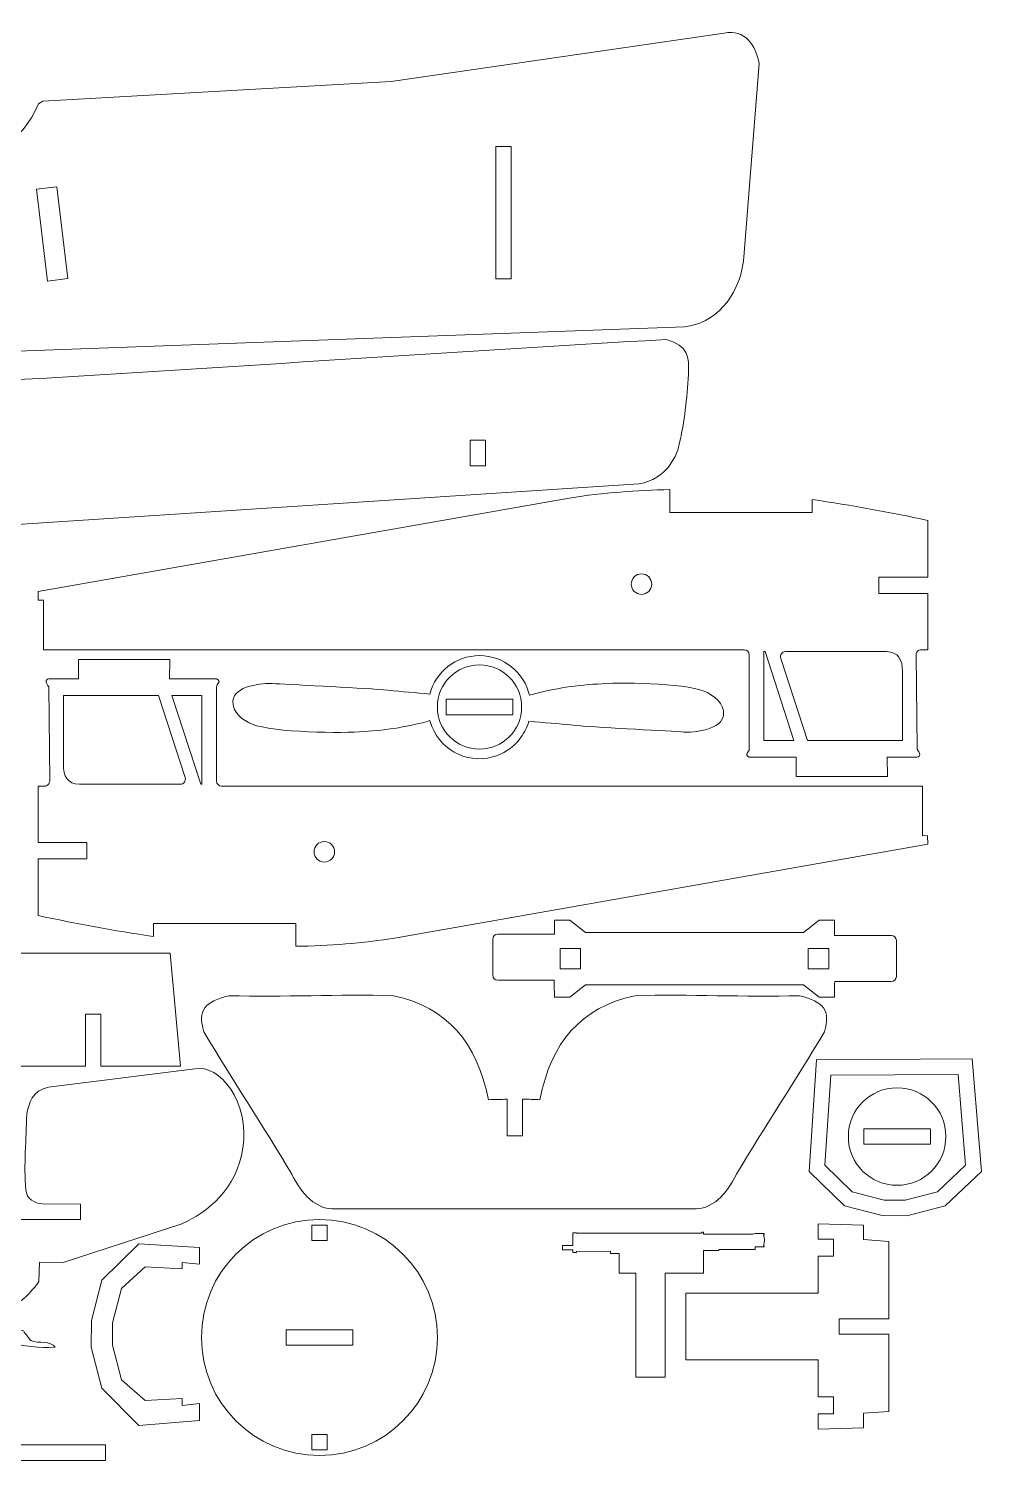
# Model space of a CAD drawing. Header units: centimetres. Extents: x -333 to 50, y -55 to 241.
# Drawn here: x -146.8 to 50.1, y -55.2 to 240.7 of the extents above; entities that cross this region are included whole.
import ezdxf

# ---------------------------------------------------------------- set-up
doc = ezdxf.new("R2010")
doc.units = ezdxf.units.CM
doc.header["$MEASUREMENT"] = 0
doc.layers.add('Layer 1', color=7, linetype='Continuous')

msp = doc.modelspace()

# ---------------------------------------------------------------- linework, layer by layer
at = {"layer": 'Layer 1', "color": 250, "lineweight": 9}
for points in [[(-50.22, 188.92), (-47.03, 188.92), (-47.03, 216.32), (-50.22, 216.32), (-50.22, 188.92)], [(-60.48, 98.87), (-46.69, 98.87), (-46.69, 102.05), (-60.48, 102.05), (-60.48, 98.87)], [(-36.92, 46.32), (-32.68, 46.32), (-32.68, 50.57), (-36.92, 50.57), (-36.92, 46.32)], [(14.37, 46.32), (18.62, 46.32), (18.62, 50.57), (14.37, 50.57), (14.37, 46.32)], [(-88.22, -9.78), (-85.09, -9.78), (-85.09, -6.65), (-88.22, -6.65), (-88.22, -9.78)], [(-93.55, -31.44), (-79.76, -31.44), (-79.76, -28.26), (-93.55, -28.26), (-93.55, -31.44)], [(-88.22, -53.05), (-85.09, -53.05), (-85.09, -49.92), (-88.22, -49.92), (-88.22, -53.05)]]:
    msp.add_lwpolyline(points, close=True, dxfattribs=at)
for centre, major_axis in [((-20.11, 125.86), (0, 2.12)), ((-53.58, 100.46), (0, 8.71)), ((-85.65, 70.53), (0, 2.12)), ((-86.65, -29.85), (0, 24.4))]:
    msp.add_ellipse(centre, major_axis=major_axis, ratio=1, dxfattribs=at)
for points, knots in [([(-183.92, 225.1), (-183.92, 225.1), (-184.82, 225.67), (-184.82, 225.67), (-184.82, 225.67), (-184.82, 225.67), (-256.78, 229.74), (-256.78, 229.74), (-256.78, 229.74), (-256.78, 229.74), (-325.61, 239.73), (-325.61, 239.73), (-325.61, 239.73), (-329.95, 240.66), (-332.18, 237.15), (-332.82, 233.44), (-332.82, 233.44), (-332.82, 233.44), (-329.61, 192.59), (-329.61, 192.59), (-329.61, 192.59), (-328.54, 185.01), (-323.61, 179.65), (-317.44, 179.04), (-317.44, 179.04), (-317.44, 179.04), (-164.32, 173.43), (-164.32, 173.43), (-164.32, 173.43), (-164.32, 173.43), (-11.2, 179.04), (-11.2, 179.04), (-11.2, 179.04), (-5.03, 179.65), (-0.1, 185.01), (0.97, 192.59), (0.97, 192.59), (0.97, 192.59), (4.18, 233.44), (4.18, 233.44), (4.18, 233.44), (3.54, 237.15), (1.31, 240.66), (-3.03, 239.73), (-3.03, 239.73), (-3.03, 239.73), (-71.86, 229.74), (-71.86, 229.74), (-71.86, 229.74), (-71.86, 229.74), (-143.82, 225.67), (-143.82, 225.67), (-143.82, 225.67), (-143.82, 225.67), (-144.72, 225.1), (-144.72, 225.1), (-144.72, 225.1), (-147.93, 217.44), (-155.5, 212.06), (-164.32, 212.06), (-164.32, 212.06), (-173.14, 212.06), (-180.71, 217.44), (-183.92, 225.1)], [0, 0, 0, 0, 0.058824, 0.058824, 0.058824, 0.058824, 0.117647, 0.117647, 0.117647, 0.117647, 0.176471, 0.176471, 0.176471, 0.176471, 0.235294, 0.235294, 0.235294, 0.235294, 0.294118, 0.294118, 0.294118, 0.294118, 0.352941, 0.352941, 0.352941, 0.352941, 0.411765, 0.411765, 0.411765, 0.411765, 0.470588, 0.470588, 0.470588, 0.470588, 0.529412, 0.529412, 0.529412, 0.529412, 0.588235, 0.588235, 0.588235, 0.588235, 0.647059, 0.647059, 0.647059, 0.647059, 0.705882, 0.705882, 0.705882, 0.705882, 0.764706, 0.764706, 0.764706, 0.764706, 0.823529, 0.823529, 0.823529, 0.823529, 0.882353, 0.882353, 0.882353, 0.882353, 1, 1, 1, 1]), ([(-145.14, 207.45), (-145.14, 207.45), (-140.93, 207.96), (-140.93, 207.96), (-140.93, 207.96), (-140.93, 207.96), (-138.63, 189), (-138.63, 189), (-138.63, 189), (-138.63, 189), (-142.84, 188.49), (-142.84, 188.49), (-142.84, 188.49), (-142.84, 188.49), (-145.14, 207.45), (-145.14, 207.45)], [0, 0, 0, 0, 0.2, 0.2, 0.2, 0.2, 0.4, 0.4, 0.4, 0.4, 0.6, 0.6, 0.6, 0.6, 1, 1, 1, 1]), ([(-182.93, 167.66), (-230.44, 170.4), (-276.89, 173.7), (-324.42, 176.42), (-324.42, 176.42), (-328.9, 175.05), (-329.11, 173.07), (-328.92, 169.18), (-328.92, 169.18), (-328.68, 164.24), (-328.1, 159.42), (-327.04, 154.79), (-327.04, 154.79), (-326.44, 151.71), (-323.66, 146.8), (-317.67, 146.48), (-317.67, 146.48), (-317.67, 146.48), (-184.56, 137.71), (-184.56, 137.71), (-184.56, 137.71), (-184.56, 137.71), (-154.52, 137.85), (-154.52, 137.85), (-154.52, 137.85), (-154.52, 137.85), (-21.66, 146.48), (-21.66, 146.48), (-21.66, 146.48), (-15.67, 146.8), (-12.89, 151.71), (-12.3, 154.79), (-12.3, 154.79), (-11.24, 159.42), (-10.66, 164.24), (-10.41, 169.18), (-10.41, 169.18), (-10.23, 173.07), (-10.44, 175.05), (-14.91, 176.42), (-14.91, 176.42), (-62.44, 173.7), (-108.9, 170.4), (-156.41, 167.66), (-156.41, 167.66), (-156.41, 167.66), (-156.41, 171.2), (-156.41, 171.2), (-156.41, 171.2), (-156.41, 171.2), (-182.93, 171.2), (-182.93, 171.2), (-182.93, 171.2), (-182.93, 171.2), (-182.93, 167.66), (-182.93, 167.66)], [0, 0, 0, 0, 0.066667, 0.066667, 0.066667, 0.066667, 0.133333, 0.133333, 0.133333, 0.133333, 0.2, 0.2, 0.2, 0.2, 0.266667, 0.266667, 0.266667, 0.266667, 0.333333, 0.333333, 0.333333, 0.333333, 0.4, 0.4, 0.4, 0.4, 0.466667, 0.466667, 0.466667, 0.466667, 0.533333, 0.533333, 0.533333, 0.533333, 0.6, 0.6, 0.6, 0.6, 0.666667, 0.666667, 0.666667, 0.666667, 0.733333, 0.733333, 0.733333, 0.733333, 0.8, 0.8, 0.8, 0.8, 0.866667, 0.866667, 0.866667, 0.866667, 1, 1, 1, 1]), ([(-55.5, 155.58), (-55.5, 155.58), (-52.32, 155.58), (-52.32, 155.58), (-52.32, 155.58), (-52.32, 155.58), (-52.32, 150.27), (-52.32, 150.27), (-52.32, 150.27), (-52.32, 150.27), (-55.5, 150.27), (-55.5, 150.27), (-55.5, 150.27), (-55.5, 150.27), (-55.5, 155.58), (-55.5, 155.58)], [0, 0, 0, 0, 0.2, 0.2, 0.2, 0.2, 0.4, 0.4, 0.4, 0.4, 0.6, 0.6, 0.6, 0.6, 1, 1, 1, 1]), ([(-143.71, 112.28), (-143.71, 112.28), (-143.71, 122.51), (-143.71, 122.51), (-143.71, 122.51), (-143.71, 122.51), (-144.77, 122.55), (-144.77, 122.55), (-144.77, 122.55), (-144.77, 122.55), (-144.8, 124.3), (-144.8, 124.3), (-144.8, 124.3), (-144.8, 124.3), (-35.02, 143.65), (-35.02, 143.65), (-35.02, 143.65), (-27.95, 144.75), (-21.03, 145.28), (-14.24, 145.38), (-14.24, 145.38), (-14.24, 145.38), (-14.24, 140.67), (-14.24, 140.67), (-14.24, 140.67), (-14.24, 140.67), (15.16, 140.67), (15.16, 140.67), (15.16, 140.67), (15.16, 140.67), (15.16, 143.34), (15.16, 143.34), (15.16, 143.34), (23.3, 142.19), (31.25, 140.66), (39.04, 139.03), (39.04, 139.03), (39.04, 139.03), (39.04, 128.31), (39.04, 128.31), (39.04, 128.31), (39.04, 128.31), (39.04, 127.28), (39.04, 127.28), (39.04, 127.28), (39.04, 127.28), (28.93, 127.28), (28.93, 127.28), (28.93, 127.28), (28.93, 127.28), (28.93, 123.94), (28.93, 123.94), (28.93, 123.94), (28.93, 123.94), (39.04, 123.94), (39.04, 123.94), (39.04, 123.94), (39.04, 123.94), (39.04, 112.28), (39.04, 112.28), (39.04, 112.28), (39.04, 112.28), (39.04, 112.28), (39.04, 112.28), (39.04, 112.28), (39.04, 112.28), (37.7, 112.28), (37.7, 112.28), (37.7, 112.28), (37.41, 112.28), (37.15, 112.18), (36.95, 111.97), (36.95, 111.97), (36.74, 111.76), (36.64, 111.51), (36.64, 111.21), (36.64, 111.21), (36.64, 111.21), (36.83, 91.77), (36.83, 91.77), (36.83, 91.77), (37.57, 90.8), (37.58, 90.24), (36.85, 90.11), (36.85, 90.11), (36.85, 90.11), (30.67, 90.11), (30.67, 90.11), (30.67, 90.11), (30.67, 90.11), (30.71, 86.11), (30.71, 86.11), (30.71, 86.11), (30.71, 86.11), (11.84, 86.11), (11.84, 86.11), (11.84, 86.11), (11.84, 86.11), (11.87, 90.11), (11.87, 90.11), (11.87, 90.11), (11.87, 90.11), (2.17, 90.11), (2.17, 90.11), (2.17, 90.11), (0.99, 90.64), (2.17, 91.18), (2.17, 91.77), (2.17, 91.77), (2.17, 91.77), (2.17, 111.22), (2.17, 111.22), (2.17, 111.22), (2.17, 111.81), (1.69, 112.28), (1.11, 112.28), (1.11, 112.28), (1.11, 112.28), (-143.71, 112.28), (-143.71, 112.28)], [0, 0, 0, 0, 0.032258, 0.032258, 0.032258, 0.032258, 0.064516, 0.064516, 0.064516, 0.064516, 0.096774, 0.096774, 0.096774, 0.096774, 0.129032, 0.129032, 0.129032, 0.129032, 0.16129, 0.16129, 0.16129, 0.16129, 0.193548, 0.193548, 0.193548, 0.193548, 0.225806, 0.225806, 0.225806, 0.225806, 0.258065, 0.258065, 0.258065, 0.258065, 0.290323, 0.290323, 0.290323, 0.290323, 0.322581, 0.322581, 0.322581, 0.322581, 0.354839, 0.354839, 0.354839, 0.354839, 0.387097, 0.387097, 0.387097, 0.387097, 0.419355, 0.419355, 0.419355, 0.419355, 0.451613, 0.451613, 0.451613, 0.451613, 0.483871, 0.483871, 0.483871, 0.483871, 0.516129, 0.516129, 0.516129, 0.516129, 0.548387, 0.548387, 0.548387, 0.548387, 0.580645, 0.580645, 0.580645, 0.580645, 0.612903, 0.612903, 0.612903, 0.612903, 0.645161, 0.645161, 0.645161, 0.645161, 0.677419, 0.677419, 0.677419, 0.677419, 0.709677, 0.709677, 0.709677, 0.709677, 0.741935, 0.741935, 0.741935, 0.741935, 0.774194, 0.774194, 0.774194, 0.774194, 0.806452, 0.806452, 0.806452, 0.806452, 0.83871, 0.83871, 0.83871, 0.83871, 0.870968, 0.870968, 0.870968, 0.870968, 0.903226, 0.903226, 0.903226, 0.903226, 0.935484, 0.935484, 0.935484, 0.935484, 1, 1, 1, 1]), ([(37.95, 84.1), (37.95, 84.1), (37.95, 73.87), (37.95, 73.87), (37.95, 73.87), (37.95, 73.87), (39.01, 73.83), (39.01, 73.83), (39.01, 73.83), (39.01, 73.83), (39.04, 72.08), (39.04, 72.08), (39.04, 72.08), (39.04, 72.08), (-70.74, 52.73), (-70.74, 52.73), (-70.74, 52.73), (-77.81, 51.63), (-84.73, 51.1), (-91.52, 51), (-91.52, 51), (-91.52, 51), (-91.52, 55.71), (-91.52, 55.71), (-91.52, 55.71), (-91.52, 55.71), (-120.92, 55.71), (-120.92, 55.71), (-120.92, 55.71), (-120.92, 55.71), (-120.92, 53.04), (-120.92, 53.04), (-120.92, 53.04), (-129.06, 54.19), (-137.01, 55.72), (-144.8, 57.35), (-144.8, 57.35), (-144.8, 57.35), (-144.8, 68.07), (-144.8, 68.07), (-144.8, 68.07), (-144.8, 68.07), (-144.8, 69.1), (-144.8, 69.1), (-144.8, 69.1), (-144.8, 69.1), (-134.69, 69.1), (-134.69, 69.1), (-134.69, 69.1), (-134.69, 69.1), (-134.69, 72.44), (-134.69, 72.44), (-134.69, 72.44), (-134.69, 72.44), (-144.8, 72.44), (-144.8, 72.44), (-144.8, 72.44), (-144.8, 72.44), (-144.8, 84.1), (-144.8, 84.1), (-144.8, 84.1), (-144.8, 84.1), (-144.8, 84.1), (-144.8, 84.1), (-144.8, 84.1), (-144.8, 84.1), (-143.46, 84.1), (-143.46, 84.1), (-143.46, 84.1), (-143.17, 84.1), (-142.91, 84.2), (-142.71, 84.41), (-142.71, 84.41), (-142.5, 84.62), (-142.4, 84.87), (-142.4, 85.17), (-142.4, 85.17), (-142.4, 85.17), (-142.59, 104.61), (-142.59, 104.61), (-142.59, 104.61), (-143.33, 105.58), (-143.34, 106.14), (-142.61, 106.27), (-142.61, 106.27), (-142.61, 106.27), (-136.43, 106.27), (-136.43, 106.27), (-136.43, 106.27), (-136.43, 106.27), (-136.47, 110.27), (-136.47, 110.27), (-136.47, 110.27), (-136.47, 110.27), (-117.6, 110.27), (-117.6, 110.27), (-117.6, 110.27), (-117.6, 110.27), (-117.63, 106.27), (-117.63, 106.27), (-117.63, 106.27), (-117.63, 106.27), (-107.93, 106.27), (-107.93, 106.27), (-107.93, 106.27), (-106.75, 105.74), (-107.93, 105.2), (-107.93, 104.61), (-107.93, 104.61), (-107.93, 104.61), (-107.93, 85.16), (-107.93, 85.16), (-107.93, 85.16), (-107.93, 84.57), (-107.45, 84.1), (-106.87, 84.1), (-106.87, 84.1), (-106.87, 84.1), (37.95, 84.1), (37.95, 84.1)], [0, 0, 0, 0, 0.032258, 0.032258, 0.032258, 0.032258, 0.064516, 0.064516, 0.064516, 0.064516, 0.096774, 0.096774, 0.096774, 0.096774, 0.129032, 0.129032, 0.129032, 0.129032, 0.16129, 0.16129, 0.16129, 0.16129, 0.193548, 0.193548, 0.193548, 0.193548, 0.225806, 0.225806, 0.225806, 0.225806, 0.258065, 0.258065, 0.258065, 0.258065, 0.290323, 0.290323, 0.290323, 0.290323, 0.322581, 0.322581, 0.322581, 0.322581, 0.354839, 0.354839, 0.354839, 0.354839, 0.387097, 0.387097, 0.387097, 0.387097, 0.419355, 0.419355, 0.419355, 0.419355, 0.451613, 0.451613, 0.451613, 0.451613, 0.483871, 0.483871, 0.483871, 0.483871, 0.516129, 0.516129, 0.516129, 0.516129, 0.548387, 0.548387, 0.548387, 0.548387, 0.580645, 0.580645, 0.580645, 0.580645, 0.612903, 0.612903, 0.612903, 0.612903, 0.645161, 0.645161, 0.645161, 0.645161, 0.677419, 0.677419, 0.677419, 0.677419, 0.709677, 0.709677, 0.709677, 0.709677, 0.741935, 0.741935, 0.741935, 0.741935, 0.774194, 0.774194, 0.774194, 0.774194, 0.806452, 0.806452, 0.806452, 0.806452, 0.83871, 0.83871, 0.83871, 0.83871, 0.870968, 0.870968, 0.870968, 0.870968, 0.903226, 0.903226, 0.903226, 0.903226, 0.935484, 0.935484, 0.935484, 0.935484, 1, 1, 1, 1]), ([(-43.25, 102.87), (-38.98, 104.1), (-34.36, 104.95), (-29.18, 105.2), (-29.18, 105.2), (-25.14, 105.63), (-11.48, 105.45), (-7.14, 103.7), (-7.14, 103.7), (-5.18, 102.91), (-2.95, 101.18), (-3.14, 98.91), (-3.14, 98.91), (-3.27, 97.36), (-4.7, 96.39), (-6.62, 95.83), (-6.62, 95.83), (-8.48, 95.39), (-10.16, 95.12), (-11.92, 95.34), (-11.92, 95.34), (-16.21, 95.6), (-29.9, 96.23), (-34.2, 96.7), (-34.2, 96.7), (-37.29, 97.03), (-40.31, 97.18), (-43.38, 97.53), (-43.38, 97.53), (-43.79, 96.11), (-44.49, 94.81), (-45.41, 93.69), (-45.41, 93.69), (-46.76, 92.01), (-48.64, 90.73), (-50.89, 90.13), (-50.89, 90.13), (-56.46, 88.63), (-62.18, 91.9), (-63.75, 97.43), (-63.75, 97.43), (-63.77, 97.5), (-63.79, 97.57), (-63.81, 97.64), (-63.81, 97.64), (-67.98, 96.47), (-72.49, 95.66), (-77.53, 95.41), (-77.53, 95.41), (-81.56, 94.98), (-96.21, 95.16), (-100.56, 96.91), (-100.56, 96.91), (-102.52, 97.7), (-104.74, 99.43), (-104.55, 101.7), (-104.55, 101.7), (-104.43, 103.25), (-102.99, 104.22), (-101.07, 104.78), (-101.07, 104.78), (-99.21, 105.22), (-97.53, 105.49), (-95.77, 105.27), (-95.77, 105.27), (-91.48, 105.01), (-76.81, 104.38), (-72.51, 103.92), (-72.51, 103.92), (-69.6, 103.6), (-66.74, 103.45), (-63.85, 103.14), (-63.85, 103.14), (-62.66, 107.7), (-58.52, 111.07), (-53.58, 111.07), (-53.58, 111.07), (-48.55, 111.07), (-44.34, 107.57), (-43.25, 102.87)], [0, 0, 0, 0, 0.047619, 0.047619, 0.047619, 0.047619, 0.095238, 0.095238, 0.095238, 0.095238, 0.142857, 0.142857, 0.142857, 0.142857, 0.190476, 0.190476, 0.190476, 0.190476, 0.238095, 0.238095, 0.238095, 0.238095, 0.285714, 0.285714, 0.285714, 0.285714, 0.333333, 0.333333, 0.333333, 0.333333, 0.380952, 0.380952, 0.380952, 0.380952, 0.428571, 0.428571, 0.428571, 0.428571, 0.47619, 0.47619, 0.47619, 0.47619, 0.52381, 0.52381, 0.52381, 0.52381, 0.571429, 0.571429, 0.571429, 0.571429, 0.619048, 0.619048, 0.619048, 0.619048, 0.666667, 0.666667, 0.666667, 0.666667, 0.714286, 0.714286, 0.714286, 0.714286, 0.761905, 0.761905, 0.761905, 0.761905, 0.809524, 0.809524, 0.809524, 0.809524, 0.857143, 0.857143, 0.857143, 0.857143, 0.904762, 0.904762, 0.904762, 0.904762, 1, 1, 1, 1]), ([(11.39, 93.55), (11.39, 93.55), (5.43, 111.9), (5.43, 111.9), (5.43, 111.9), (5.43, 111.9), (5.2, 111.9), (5.2, 111.9), (5.2, 111.9), (5.2, 111.9), (5.2, 93.55), (5.2, 93.55), (5.2, 93.55), (5.2, 93.55), (11.39, 93.55), (11.39, 93.55)], [0, 0, 0, 0, 0.2, 0.2, 0.2, 0.2, 0.4, 0.4, 0.4, 0.4, 0.6, 0.6, 0.6, 0.6, 1, 1, 1, 1]), ([(8.66, 110.51), (8.66, 110.51), (14.17, 93.55), (14.17, 93.55), (14.17, 93.55), (14.17, 93.55), (33.8, 93.55), (33.8, 93.55), (33.8, 93.55), (33.8, 93.55), (33.8, 107.77), (33.8, 107.77), (33.8, 107.77), (33.92, 110.21), (32.93, 111.85), (30.51, 111.9), (30.51, 111.9), (30.51, 111.9), (9.67, 111.9), (9.67, 111.9), (9.67, 111.9), (9.31, 111.9), (9.01, 111.74), (8.81, 111.46), (8.81, 111.46), (8.6, 111.17), (8.55, 110.84), (8.66, 110.51)], [0, 0, 0, 0, 0.125, 0.125, 0.125, 0.125, 0.25, 0.25, 0.25, 0.25, 0.375, 0.375, 0.375, 0.375, 0.5, 0.5, 0.5, 0.5, 0.625, 0.625, 0.625, 0.625, 0.75, 0.75, 0.75, 0.75, 1, 1, 1, 1]), ([(-114.42, 85.87), (-114.42, 85.87), (-119.93, 102.83), (-119.93, 102.83), (-119.93, 102.83), (-119.93, 102.83), (-139.56, 102.83), (-139.56, 102.83), (-139.56, 102.83), (-139.56, 102.83), (-139.56, 88.61), (-139.56, 88.61), (-139.56, 88.61), (-139.68, 86.17), (-138.69, 84.53), (-136.27, 84.48), (-136.27, 84.48), (-136.27, 84.48), (-115.42, 84.48), (-115.42, 84.48), (-115.42, 84.48), (-115.07, 84.48), (-114.77, 84.64), (-114.57, 84.92), (-114.57, 84.92), (-114.36, 85.21), (-114.31, 85.54), (-114.42, 85.87)], [0, 0, 0, 0, 0.125, 0.125, 0.125, 0.125, 0.25, 0.25, 0.25, 0.25, 0.375, 0.375, 0.375, 0.375, 0.5, 0.5, 0.5, 0.5, 0.625, 0.625, 0.625, 0.625, 0.75, 0.75, 0.75, 0.75, 1, 1, 1, 1]), ([(-117.15, 102.83), (-117.15, 102.83), (-111.19, 84.48), (-111.19, 84.48), (-111.19, 84.48), (-111.19, 84.48), (-110.96, 84.48), (-110.96, 84.48), (-110.96, 84.48), (-110.96, 84.48), (-110.96, 102.83), (-110.96, 102.83), (-110.96, 102.83), (-110.96, 102.83), (-117.15, 102.83), (-117.15, 102.83)], [0, 0, 0, 0, 0.2, 0.2, 0.2, 0.2, 0.4, 0.4, 0.4, 0.4, 0.6, 0.6, 0.6, 0.6, 1, 1, 1, 1]), ([(31.49, 53.26), (31.49, 53.26), (19.81, 53.26), (19.81, 53.26), (19.81, 53.26), (19.8, 54.59), (19.79, 55.72), (19.79, 56.4), (19.79, 56.4), (19.79, 56.4), (16.58, 56.4), (16.58, 56.4), (16.58, 56.4), (16.58, 56.4), (13.4, 53.88), (13.4, 53.88), (13.4, 53.88), (13.4, 53.88), (-31.7, 53.88), (-31.7, 53.88), (-31.7, 53.88), (-31.7, 53.88), (-34.88, 56.4), (-34.88, 56.4), (-34.88, 56.4), (-34.88, 56.4), (-38.09, 56.4), (-38.09, 56.4), (-38.09, 56.4), (-38.09, 56.4), (-38.09, 53.88), (-38.09, 53.88), (-38.09, 53.88), (-38.09, 53.88), (-38.09, 53.53), (-38.09, 53.53), (-38.09, 53.53), (-38.09, 53.53), (-49.78, 53.53), (-49.78, 53.53), (-49.78, 53.53), (-50.37, 53.53), (-50.85, 53.05), (-50.85, 52.47), (-50.85, 52.47), (-50.85, 52.47), (-50.85, 45.04), (-50.85, 45.04), (-50.85, 45.04), (-50.85, 44.46), (-50.37, 43.98), (-49.78, 43.98), (-49.78, 43.98), (-49.78, 43.98), (-38.13, 43.98), (-38.13, 43.98), (-38.13, 43.98), (-38.13, 43.98), (-38.13, 43.01), (-38.13, 43.01), (-38.13, 43.01), (-38.13, 43.01), (-38.09, 40.49), (-38.09, 40.49), (-38.09, 40.49), (-38.09, 40.49), (-34.88, 40.49), (-34.88, 40.49), (-34.88, 40.49), (-34.88, 40.49), (-31.7, 43.01), (-31.7, 43.01), (-31.7, 43.01), (-31.7, 43.01), (13.4, 43.01), (13.4, 43.01), (13.4, 43.01), (13.4, 43.01), (16.58, 40.49), (16.58, 40.49), (16.58, 40.49), (16.58, 40.49), (19.79, 40.49), (19.79, 40.49), (19.79, 40.49), (19.79, 40.49), (19.79, 43.01), (19.79, 43.01), (19.79, 43.01), (19.81, 43.01), (19.82, 43.27), (19.83, 43.71), (19.83, 43.71), (19.83, 43.71), (31.49, 43.71), (31.49, 43.71), (31.49, 43.71), (32.09, 43.71), (32.57, 44.19), (32.57, 44.77), (32.57, 44.77), (32.57, 44.77), (32.57, 52.2), (32.57, 52.2), (32.57, 52.2), (32.57, 52.78), (32.09, 53.26), (31.49, 53.26)], [0, 0, 0, 0, 0.035714, 0.035714, 0.035714, 0.035714, 0.071429, 0.071429, 0.071429, 0.071429, 0.107143, 0.107143, 0.107143, 0.107143, 0.142857, 0.142857, 0.142857, 0.142857, 0.178571, 0.178571, 0.178571, 0.178571, 0.214286, 0.214286, 0.214286, 0.214286, 0.25, 0.25, 0.25, 0.25, 0.285714, 0.285714, 0.285714, 0.285714, 0.321429, 0.321429, 0.321429, 0.321429, 0.357143, 0.357143, 0.357143, 0.357143, 0.392857, 0.392857, 0.392857, 0.392857, 0.428571, 0.428571, 0.428571, 0.428571, 0.464286, 0.464286, 0.464286, 0.464286, 0.5, 0.5, 0.5, 0.5, 0.535714, 0.535714, 0.535714, 0.535714, 0.571429, 0.571429, 0.571429, 0.571429, 0.607143, 0.607143, 0.607143, 0.607143, 0.642857, 0.642857, 0.642857, 0.642857, 0.678571, 0.678571, 0.678571, 0.678571, 0.714286, 0.714286, 0.714286, 0.714286, 0.75, 0.75, 0.75, 0.75, 0.785714, 0.785714, 0.785714, 0.785714, 0.821429, 0.821429, 0.821429, 0.821429, 0.857143, 0.857143, 0.857143, 0.857143, 0.892857, 0.892857, 0.892857, 0.892857, 0.928571, 0.928571, 0.928571, 0.928571, 1, 1, 1, 1]), ([(-149.3, 49.6), (-149.3, 49.6), (-117.47, 49.6), (-117.47, 49.6), (-117.47, 49.6), (-117.47, 49.6), (-115.35, 26.26), (-115.35, 26.26), (-115.35, 26.26), (-115.35, 26.26), (-131.8, 26.26), (-131.8, 26.26), (-131.8, 26.26), (-131.8, 26.26), (-131.8, 36.98), (-131.8, 36.98), (-131.8, 36.98), (-131.8, 36.98), (-134.98, 36.98), (-134.98, 36.98), (-134.98, 36.98), (-134.98, 36.98), (-134.98, 26.26), (-134.98, 26.26), (-134.98, 26.26), (-134.98, 26.26), (-151.42, 26.26), (-151.42, 26.26), (-151.42, 26.26), (-151.42, 26.26), (-149.3, 49.6), (-149.3, 49.6)], [0, 0, 0, 0, 0.111111, 0.111111, 0.111111, 0.111111, 0.222222, 0.222222, 0.222222, 0.222222, 0.333333, 0.333333, 0.333333, 0.333333, 0.444444, 0.444444, 0.444444, 0.444444, 0.555556, 0.555556, 0.555556, 0.555556, 0.666667, 0.666667, 0.666667, 0.666667, 0.777778, 0.777778, 0.777778, 0.777778, 1, 1, 1, 1]), ([(-83.4, -3.28), (-87.34, -3.43), (-90.33, -0.32), (-92.38, 3.93), (-92.38, 3.93), (-98.44, 14.09), (-104.51, 23.19), (-110.57, 33.35), (-110.57, 33.35), (-111.85, 37.68), (-110.39, 39.61), (-105.37, 40.79), (-105.37, 40.79), (-94.03, 40.48), (-82.69, 41.11), (-71.35, 40.79), (-71.35, 40.79), (-60.13, 38.25), (-54.14, 31.28), (-51.74, 19.29), (-51.74, 19.29), (-50.43, 19.34), (-49.14, 19.37), (-47.86, 19.39), (-47.86, 19.39), (-47.86, 19.39), (-47.86, 11.83), (-47.86, 11.83), (-47.86, 11.83), (-47.86, 11.83), (-44.67, 11.83), (-44.67, 11.83), (-44.67, 11.83), (-44.67, 11.83), (-44.67, 19.4), (-44.67, 19.4), (-44.67, 19.4), (-43.49, 19.39), (-42.31, 19.35), (-41.11, 19.29), (-41.11, 19.29), (-38.71, 31.28), (-32.72, 38.25), (-21.5, 40.79), (-21.5, 40.79), (-10.16, 41.11), (1.18, 40.48), (12.53, 40.79), (12.53, 40.79), (17.55, 39.61), (19, 37.68), (17.72, 33.35), (17.72, 33.35), (11.66, 23.19), (5.59, 14.09), (-0.47, 3.93), (-0.47, 3.93), (-2.52, -0.32), (-5.51, -3.43), (-9.45, -3.28), (-9.45, -3.28), (-9.45, -3.28), (-83.4, -3.28), (-83.4, -3.28)], [0, 0, 0, 0, 0.058824, 0.058824, 0.058824, 0.058824, 0.117647, 0.117647, 0.117647, 0.117647, 0.176471, 0.176471, 0.176471, 0.176471, 0.235294, 0.235294, 0.235294, 0.235294, 0.294118, 0.294118, 0.294118, 0.294118, 0.352941, 0.352941, 0.352941, 0.352941, 0.411765, 0.411765, 0.411765, 0.411765, 0.470588, 0.470588, 0.470588, 0.470588, 0.529412, 0.529412, 0.529412, 0.529412, 0.588235, 0.588235, 0.588235, 0.588235, 0.647059, 0.647059, 0.647059, 0.647059, 0.705882, 0.705882, 0.705882, 0.705882, 0.764706, 0.764706, 0.764706, 0.764706, 0.823529, 0.823529, 0.823529, 0.823529, 0.882353, 0.882353, 0.882353, 0.882353, 1, 1, 1, 1]), ([(-143.91, -2.22), (-145.55, -2.21), (-147.18, -1.13), (-147.33, 0.67), (-147.33, 0.67), (-147.79, 5.87), (-147.21, 11.11), (-147.15, 16.34), (-147.15, 16.34), (-146.74, 18.38), (-145.96, 21.31), (-142.65, 21.9), (-142.65, 21.9), (-142.65, 21.9), (-112.38, 25.69), (-112.38, 25.69), (-112.38, 25.69), (-107.26, 26.67), (-101.06, 18.92), (-102.48, 9.31), (-102.48, 9.31), (-103.72, 0.89), (-109.78, -3.98), (-115.08, -6.36), (-115.08, -6.36), (-115.08, -6.36), (-139.61, -14.35), (-139.61, -14.35), (-139.61, -14.35), (-139.61, -14.35), (-144.49, -14.3), (-144.49, -14.3), (-144.49, -14.3), (-144.49, -14.3), (-144.61, -18.3), (-144.61, -18.3), (-144.61, -18.3), (-147.08, -21.56), (-150.11, -24.45), (-155.61, -25.94), (-155.61, -25.94), (-152.77, -26.83), (-150.68, -27.62), (-147.83, -28.5), (-147.83, -28.5), (-147.42, -29.17), (-146.74, -29.83), (-146.33, -30.49), (-146.33, -30.49), (-144.62, -31.19), (-142.21, -30.38), (-141.26, -31.87), (-141.26, -31.87), (-147.73, -32.29), (-154.56, -30.02), (-160.45, -27.46), (-160.45, -27.46), (-163.58, -26.35), (-166.2, -24.34), (-169.08, -22.73), (-169.08, -22.73), (-169.08, -22.73), (-166.51, -22.23), (-166.51, -22.23), (-166.51, -22.23), (-166.51, -22.23), (-166.43, -17.84), (-166.43, -17.84), (-166.43, -17.84), (-166.43, -17.84), (-170.9, -18.58), (-170.9, -18.58), (-170.9, -18.58), (-170.9, -18.58), (-170.93, -5.43), (-170.93, -5.43), (-170.93, -5.43), (-170.93, -5.43), (-140.67, -5.45), (-140.67, -5.45), (-140.67, -5.45), (-140.67, -5.45), (-136.05, -5.45), (-136.05, -5.45), (-136.05, -5.45), (-136.05, -5.45), (-136.05, -2.27), (-136.05, -2.27), (-136.05, -2.27), (-136.05, -2.27), (-143.91, -2.22), (-143.91, -2.22)], [0, 0, 0, 0, 0.041667, 0.041667, 0.041667, 0.041667, 0.083333, 0.083333, 0.083333, 0.083333, 0.125, 0.125, 0.125, 0.125, 0.166667, 0.166667, 0.166667, 0.166667, 0.208333, 0.208333, 0.208333, 0.208333, 0.25, 0.25, 0.25, 0.25, 0.291667, 0.291667, 0.291667, 0.291667, 0.333333, 0.333333, 0.333333, 0.333333, 0.375, 0.375, 0.375, 0.375, 0.416667, 0.416667, 0.416667, 0.416667, 0.458333, 0.458333, 0.458333, 0.458333, 0.5, 0.5, 0.5, 0.5, 0.541667, 0.541667, 0.541667, 0.541667, 0.583333, 0.583333, 0.583333, 0.583333, 0.625, 0.625, 0.625, 0.625, 0.666667, 0.666667, 0.666667, 0.666667, 0.708333, 0.708333, 0.708333, 0.708333, 0.75, 0.75, 0.75, 0.75, 0.791667, 0.791667, 0.791667, 0.791667, 0.833333, 0.833333, 0.833333, 0.833333, 0.875, 0.875, 0.875, 0.875, 0.916667, 0.916667, 0.916667, 0.916667, 1, 1, 1, 1]), ([(34.76, -4.67), (34.76, -4.67), (42.63, -2.61), (42.63, -2.61), (42.63, -2.61), (42.63, -2.61), (50.13, 4.48), (50.13, 4.48), (50.13, 4.48), (50.13, 4.48), (48.25, 27.73), (48.25, 27.73), (48.25, 27.73), (48.25, 27.73), (16.04, 27.55), (16.04, 27.55), (16.04, 27.55), (16.04, 27.55), (14.53, 4.48), (14.53, 4.48), (14.53, 4.48), (14.53, 4.48), (21.85, -2.61), (21.85, -2.61), (21.85, -2.61), (21.85, -2.61), (29.63, -4.62), (29.63, -4.62), (29.63, -4.62), (29.63, -4.62), (34.76, -4.67), (34.76, -4.67)], [0, 0, 0, 0, 0.111111, 0.111111, 0.111111, 0.111111, 0.222222, 0.222222, 0.222222, 0.222222, 0.333333, 0.333333, 0.333333, 0.333333, 0.444444, 0.444444, 0.444444, 0.444444, 0.555556, 0.555556, 0.555556, 0.555556, 0.666667, 0.666667, 0.666667, 0.666667, 0.777778, 0.777778, 0.777778, 0.777778, 1, 1, 1, 1]), ([(34.36, -1.48), (34.36, -1.48), (41.04, 0.26), (41.04, 0.26), (41.04, 0.26), (41.04, 0.26), (46.83, 5.75), (46.83, 5.75), (46.83, 5.75), (46.83, 5.75), (45.32, 24.54), (45.32, 24.54), (45.32, 24.54), (45.32, 24.54), (19.03, 24.39), (19.03, 24.39), (19.03, 24.39), (19.03, 24.39), (17.8, 5.74), (17.8, 5.74), (17.8, 5.74), (17.8, 5.74), (23.46, 0.26), (23.46, 0.26), (23.46, 0.26), (23.46, 0.26), (30.05, -1.44), (30.05, -1.44), (30.05, -1.44), (30.05, -1.44), (34.36, -1.48), (34.36, -1.48)], [0, 0, 0, 0, 0.111111, 0.111111, 0.111111, 0.111111, 0.222222, 0.222222, 0.222222, 0.222222, 0.333333, 0.333333, 0.333333, 0.333333, 0.444444, 0.444444, 0.444444, 0.444444, 0.555556, 0.555556, 0.555556, 0.555556, 0.666667, 0.666667, 0.666667, 0.666667, 0.777778, 0.777778, 0.777778, 0.777778, 1, 1, 1, 1]), ([(32.72, 1.61), (27.15, 1.61), (22.64, 6.12), (22.64, 11.68), (22.64, 11.68), (22.64, 17.25), (27.15, 21.76), (32.72, 21.76), (32.72, 21.76), (38.29, 21.76), (42.8, 17.25), (42.8, 11.68), (42.8, 11.68), (42.8, 6.12), (38.29, 1.61), (32.72, 1.61)], [0, 0, 0, 0, 0.2, 0.2, 0.2, 0.2, 0.4, 0.4, 0.4, 0.4, 0.6, 0.6, 0.6, 0.6, 1, 1, 1, 1]), ([(39.62, 10.1), (39.62, 10.1), (25.82, 10.1), (25.82, 10.1), (25.82, 10.1), (25.82, 10.1), (25.82, 13.27), (25.82, 13.27), (25.82, 13.27), (25.82, 13.27), (39.62, 13.27), (39.62, 13.27), (39.62, 13.27), (39.62, 13.27), (39.62, 10.1), (39.62, 10.1)], [0, 0, 0, 0, 0.2, 0.2, 0.2, 0.2, 0.4, 0.4, 0.4, 0.4, 0.6, 0.6, 0.6, 0.6, 1, 1, 1, 1]), ([(-7.32, -8.46), (-4.62, -8.46), (0.21, -8.46), (2.91, -8.46), (2.91, -8.46), (2.97, -8.42), (3.14, -8.39), (3.41, -8.35), (3.41, -8.35), (3.41, -8.35), (5.23, -8.33), (5.23, -8.33), (5.23, -8.33), (5.23, -8.33), (5.22, -8.59), (5.22, -8.59), (5.22, -8.59), (5.22, -8.59), (5.14, -8.59), (5.14, -8.59), (5.14, -8.59), (5.35, -9.39), (5.37, -10.15), (5.14, -10.88), (5.14, -10.88), (5.14, -10.88), (5.22, -10.88), (5.22, -10.88), (5.22, -10.88), (5.22, -10.88), (5.23, -11.13), (5.23, -11.13), (5.23, -11.13), (5.23, -11.13), (3.38, -11.11), (3.38, -11.11), (3.38, -11.11), (3.38, -11.11), (3.38, -11.67), (3.38, -11.67), (3.38, -11.67), (3.38, -11.67), (-4.09, -11.66), (-4.09, -11.66), (-4.09, -11.66), (-4.09, -11.66), (-4.09, -11.9), (-4.09, -11.9), (-4.09, -11.9), (-4.09, -11.9), (-7.27, -11.9), (-7.27, -11.9), (-7.27, -11.9), (-7.27, -11.9), (-7.27, -16.53), (-7.27, -16.53), (-7.27, -16.53), (-7.27, -16.53), (-8.14, -16.53), (-8.14, -16.53), (-8.14, -16.53), (-8.14, -16.53), (-15.1, -16.53), (-15.1, -16.53), (-15.1, -16.53), (-15.1, -16.53), (-15.2, -16.53), (-15.2, -16.53), (-15.2, -16.53), (-15.2, -16.53), (-15.2, -38.05), (-15.2, -38.05), (-15.2, -38.05), (-15.2, -38.05), (-21.27, -38.05), (-21.27, -38.05), (-21.27, -38.05), (-21.27, -38.05), (-21.27, -16.53), (-21.27, -16.53), (-21.27, -16.53), (-21.27, -16.53), (-24.75, -16.53), (-24.75, -16.53), (-24.75, -16.53), (-24.75, -16.53), (-24.75, -12.52), (-24.75, -12.52), (-24.75, -12.52), (-24.75, -12.52), (-26.49, -12.52), (-26.49, -12.52), (-26.49, -12.52), (-26.49, -12.52), (-26.49, -12.01), (-26.49, -12.01), (-26.49, -12.01), (-26.49, -12.01), (-33.54, -12.06), (-33.54, -12.06), (-33.54, -12.06), (-33.54, -12.06), (-33.54, -12.28), (-33.54, -12.28), (-33.54, -12.28), (-33.54, -12.28), (-34.26, -12.28), (-34.26, -12.28), (-34.26, -12.28), (-34.26, -12.28), (-34.26, -11.7), (-34.26, -11.7), (-34.26, -11.7), (-34.26, -11.7), (-36.43, -11.73), (-36.43, -11.73), (-36.43, -11.73), (-36.43, -11.73), (-36.43, -10.82), (-36.43, -10.82), (-36.43, -10.82), (-36.43, -10.82), (-34.3, -10.82), (-34.3, -10.82), (-34.3, -10.82), (-34.3, -10.82), (-34.26, -8.21), (-34.26, -8.21), (-34.26, -8.21), (-34.26, -8.21), (-33.54, -8.21), (-33.54, -8.21), (-33.54, -8.21), (-33.54, -8.21), (-33.54, -8.31), (-33.54, -8.31), (-33.54, -8.31), (-33.54, -8.31), (-7.63, -8.31), (-7.63, -8.31), (-7.63, -8.31), (-7.63, -8.31), (-7.63, -8.08), (-7.63, -8.08), (-7.63, -8.08), (-7.63, -8.08), (-7.32, -8.08), (-7.32, -8.08), (-7.32, -8.08), (-7.32, -8.08), (-7.32, -8.46), (-7.32, -8.46)], [0, 0, 0, 0, 0.025641, 0.025641, 0.025641, 0.025641, 0.051282, 0.051282, 0.051282, 0.051282, 0.076923, 0.076923, 0.076923, 0.076923, 0.102564, 0.102564, 0.102564, 0.102564, 0.128205, 0.128205, 0.128205, 0.128205, 0.153846, 0.153846, 0.153846, 0.153846, 0.179487, 0.179487, 0.179487, 0.179487, 0.205128, 0.205128, 0.205128, 0.205128, 0.230769, 0.230769, 0.230769, 0.230769, 0.25641, 0.25641, 0.25641, 0.25641, 0.282051, 0.282051, 0.282051, 0.282051, 0.307692, 0.307692, 0.307692, 0.307692, 0.333333, 0.333333, 0.333333, 0.333333, 0.358974, 0.358974, 0.358974, 0.358974, 0.384615, 0.384615, 0.384615, 0.384615, 0.410256, 0.410256, 0.410256, 0.410256, 0.435897, 0.435897, 0.435897, 0.435897, 0.461538, 0.461538, 0.461538, 0.461538, 0.487179, 0.487179, 0.487179, 0.487179, 0.512821, 0.512821, 0.512821, 0.512821, 0.538462, 0.538462, 0.538462, 0.538462, 0.564103, 0.564103, 0.564103, 0.564103, 0.589744, 0.589744, 0.589744, 0.589744, 0.615385, 0.615385, 0.615385, 0.615385, 0.641026, 0.641026, 0.641026, 0.641026, 0.666667, 0.666667, 0.666667, 0.666667, 0.692308, 0.692308, 0.692308, 0.692308, 0.717949, 0.717949, 0.717949, 0.717949, 0.74359, 0.74359, 0.74359, 0.74359, 0.769231, 0.769231, 0.769231, 0.769231, 0.794872, 0.794872, 0.794872, 0.794872, 0.820513, 0.820513, 0.820513, 0.820513, 0.846154, 0.846154, 0.846154, 0.846154, 0.871795, 0.871795, 0.871795, 0.871795, 0.897436, 0.897436, 0.897436, 0.897436, 0.923077, 0.923077, 0.923077, 0.923077, 0.948718, 0.948718, 0.948718, 0.948718, 1, 1, 1, 1]), ([(25.76, -6.64), (25.76, -6.64), (25.76, -9.58), (25.76, -9.58), (25.76, -9.58), (25.76, -9.58), (31.04, -10.01), (31.04, -10.01), (31.04, -10.01), (31.04, -10.01), (31.04, -26.01), (31.04, -26.01), (31.04, -26.01), (31.04, -26.01), (20.75, -26.01), (20.75, -26.01), (20.75, -26.01), (20.75, -26.01), (20.75, -29.14), (20.75, -29.14), (20.75, -29.14), (20.75, -29.14), (31.04, -29.14), (31.04, -29.14), (31.04, -29.14), (31.04, -29.14), (31.04, -45.12), (31.04, -45.12), (31.04, -45.12), (31.04, -45.12), (25.76, -45.48), (25.76, -45.48), (25.76, -45.48), (25.76, -45.48), (25.76, -48.52), (25.76, -48.52), (25.76, -48.52), (25.76, -48.52), (16.43, -48.8), (16.43, -48.8), (16.43, -48.8), (16.43, -48.8), (16.43, -45.6), (16.43, -45.6), (16.43, -45.6), (16.43, -45.6), (19.59, -45.6), (19.59, -45.6), (19.59, -45.6), (19.59, -45.6), (19.59, -42.1), (19.59, -42.1), (19.59, -42.1), (19.59, -42.1), (16.43, -42.1), (16.43, -42.1), (16.43, -42.1), (16.43, -42.1), (16.43, -35.6), (16.43, -35.6), (16.43, -35.6), (16.43, -35.6), (16.43, -34.44), (16.43, -34.44), (16.43, -34.44), (16.43, -34.44), (-10.96, -34.44), (-10.96, -34.44), (-10.96, -34.44), (-10.96, -34.44), (-10.96, -20.71), (-10.96, -20.71), (-10.96, -20.71), (-10.96, -20.71), (16.43, -20.71), (16.43, -20.71), (16.43, -20.71), (16.43, -20.71), (16.43, -19.47), (16.43, -19.47), (16.43, -19.47), (16.43, -19.47), (16.43, -13.06), (16.43, -13.06), (16.43, -13.06), (16.43, -13.06), (19.59, -13.06), (19.59, -13.06), (19.59, -13.06), (19.59, -13.06), (19.59, -9.56), (19.59, -9.56), (19.59, -9.56), (19.59, -9.56), (16.43, -9.56), (16.43, -9.56), (16.43, -9.56), (16.43, -9.56), (16.43, -6.35), (16.43, -6.35), (16.43, -6.35), (16.43, -6.35), (25.76, -6.64), (25.76, -6.64)], [0, 0, 0, 0, 0.037037, 0.037037, 0.037037, 0.037037, 0.074074, 0.074074, 0.074074, 0.074074, 0.111111, 0.111111, 0.111111, 0.111111, 0.148148, 0.148148, 0.148148, 0.148148, 0.185185, 0.185185, 0.185185, 0.185185, 0.222222, 0.222222, 0.222222, 0.222222, 0.259259, 0.259259, 0.259259, 0.259259, 0.296296, 0.296296, 0.296296, 0.296296, 0.333333, 0.333333, 0.333333, 0.333333, 0.37037, 0.37037, 0.37037, 0.37037, 0.407407, 0.407407, 0.407407, 0.407407, 0.444444, 0.444444, 0.444444, 0.444444, 0.481481, 0.481481, 0.481481, 0.481481, 0.518519, 0.518519, 0.518519, 0.518519, 0.555556, 0.555556, 0.555556, 0.555556, 0.592593, 0.592593, 0.592593, 0.592593, 0.62963, 0.62963, 0.62963, 0.62963, 0.666667, 0.666667, 0.666667, 0.666667, 0.703704, 0.703704, 0.703704, 0.703704, 0.740741, 0.740741, 0.740741, 0.740741, 0.777778, 0.777778, 0.777778, 0.777778, 0.814815, 0.814815, 0.814815, 0.814815, 0.851852, 0.851852, 0.851852, 0.851852, 0.888889, 0.888889, 0.888889, 0.888889, 0.925926, 0.925926, 0.925926, 0.925926, 1, 1, 1, 1]), ([(-111.41, -43.47), (-111.41, -43.47), (-115.05, -43.92), (-115.05, -43.92), (-115.05, -43.92), (-115.05, -43.92), (-115.05, -42.45), (-115.05, -42.45), (-115.05, -42.45), (-115.05, -42.45), (-122.64, -42.9), (-122.64, -42.9), (-122.64, -42.9), (-122.64, -42.9), (-127.57, -38.59), (-127.57, -38.59), (-127.57, -38.59), (-127.57, -38.59), (-129.43, -31.43), (-129.43, -31.43), (-129.43, -31.43), (-129.43, -31.43), (-129.39, -26.8), (-129.39, -26.8), (-129.39, -26.8), (-129.39, -26.8), (-127.57, -19.73), (-127.57, -19.73), (-127.57, -19.73), (-127.57, -19.73), (-122.64, -15.25), (-122.64, -15.25), (-122.64, -15.25), (-122.64, -15.25), (-115.05, -15.65), (-115.05, -15.65), (-115.05, -15.65), (-115.05, -15.65), (-115.05, -14.38), (-115.05, -14.38), (-115.05, -14.38), (-115.05, -14.38), (-111.41, -14.71), (-111.41, -14.71), (-111.41, -14.71), (-111.41, -14.71), (-111.41, -11.28), (-111.41, -11.28), (-111.41, -11.28), (-111.41, -11.28), (-123.99, -10.47), (-123.99, -10.47), (-123.99, -10.47), (-123.99, -10.47), (-131.6, -18), (-131.6, -18), (-131.6, -18), (-131.6, -18), (-133.76, -26.35), (-133.76, -26.35), (-133.76, -26.35), (-133.76, -26.35), (-133.81, -31.85), (-133.81, -31.85), (-133.81, -31.85), (-133.81, -31.85), (-131.6, -40.3), (-131.6, -40.3), (-131.6, -40.3), (-131.6, -40.3), (-123.99, -48.03), (-123.99, -48.03), (-123.99, -48.03), (-123.99, -48.03), (-111.41, -46.98), (-111.41, -46.98), (-111.41, -46.98), (-111.41, -46.98), (-111.41, -43.47), (-111.41, -43.47)], [0, 0, 0, 0, 0.047619, 0.047619, 0.047619, 0.047619, 0.095238, 0.095238, 0.095238, 0.095238, 0.142857, 0.142857, 0.142857, 0.142857, 0.190476, 0.190476, 0.190476, 0.190476, 0.238095, 0.238095, 0.238095, 0.238095, 0.285714, 0.285714, 0.285714, 0.285714, 0.333333, 0.333333, 0.333333, 0.333333, 0.380952, 0.380952, 0.380952, 0.380952, 0.428571, 0.428571, 0.428571, 0.428571, 0.47619, 0.47619, 0.47619, 0.47619, 0.52381, 0.52381, 0.52381, 0.52381, 0.571429, 0.571429, 0.571429, 0.571429, 0.619048, 0.619048, 0.619048, 0.619048, 0.666667, 0.666667, 0.666667, 0.666667, 0.714286, 0.714286, 0.714286, 0.714286, 0.761905, 0.761905, 0.761905, 0.761905, 0.809524, 0.809524, 0.809524, 0.809524, 0.857143, 0.857143, 0.857143, 0.857143, 0.904762, 0.904762, 0.904762, 0.904762, 1, 1, 1, 1]), ([(-256.16, -46.83), (-256.16, -46.83), (-220.5, -52.06), (-220.5, -52.06), (-220.5, -52.06), (-220.5, -52.06), (-130.87, -52.06), (-130.87, -52.06), (-130.87, -52.06), (-130.87, -52.06), (-130.87, -55.24), (-130.87, -55.24), (-130.87, -55.24), (-130.87, -55.24), (-256.19, -55.24), (-256.19, -55.24), (-256.19, -55.24), (-256.19, -55.24), (-256.16, -46.83), (-256.16, -46.83)], [0, 0, 0, 0, 0.166667, 0.166667, 0.166667, 0.166667, 0.333333, 0.333333, 0.333333, 0.333333, 0.5, 0.5, 0.5, 0.5, 0.666667, 0.666667, 0.666667, 0.666667, 1, 1, 1, 1])]:
    msp.add_open_spline(points, degree=3, knots=knots, dxfattribs=at)

doc.saveas('drawing.dxf')
